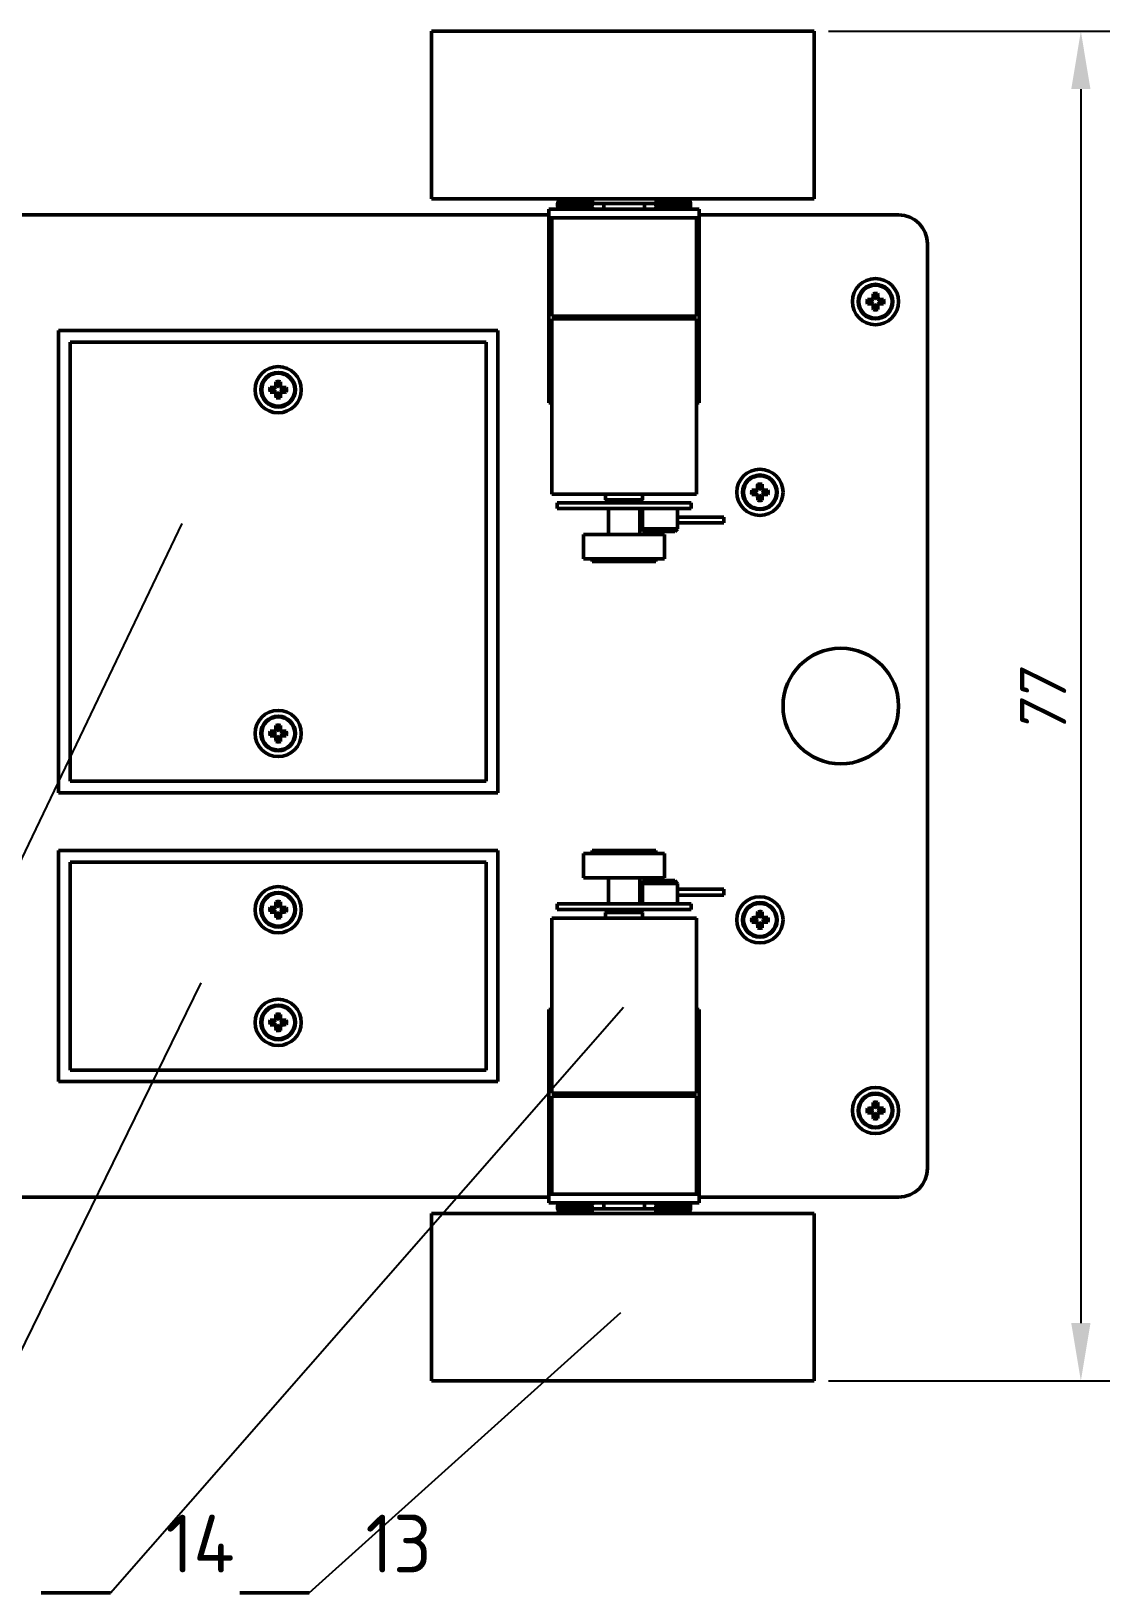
# Model space of a CAD drawing. Header units: inches. Extents: x -1846 to 3013, y 0 to 1997.
# Drawn here: x 2592.5 to 2685.8, y 273.9 to 409.1 of the extents above; entities that cross this region are included whole.
import ezdxf

# ---------------------------------------------------------------- set-up
doc = ezdxf.new("R2010")
doc.units = ezdxf.units.IN
doc.layers.add('Basic', color=7, linetype='Continuous', lineweight=50)
doc.layers.add('Thin', color=3, linetype='Continuous', lineweight=25)
doc.styles.add('Annotative', font='')
doc.styles.get("Standard").update_dxf_attribs({"font": '', "height": 4})
doc.styles.get('Annotative').set_extended_font_data('TCVN 7284', italic=True)
doc.styles.get('Standard').set_extended_font_data('TCVN 7284', italic=True)
doc.dimstyles.new('TCVN 7284', dxfattribs={"dimscale": 2, "dimtxt": 4, "dimasz": 2.5, "dimexe": 1.25, "dimexo": 0.625, "dimtad": 1, "dimtoh": 1, "dimdec": 0, "dimlfac": 0.66, "dimtxsty": 'Standard', "dimcen": 2.5, "dimclrd": 7, "dimclre": 7, "dimclrt": 7, "dimadec": 0, "dimazin": 0, "dimtfac": 1, "dimtdec": 0, "dimtofl": 0, "dimtmove": 0, "dimatfit": 3, "dimfxl": 1, "dimlwd": 25, "dimlwe": 25, "dimarcsym": 0})

# ---------------------------------------------------------------- blocks, each defined once
blk = doc.blocks.new('*D5')
at = {"layer": 'Basic', "color": 7, "linetype": 'Continuous', "lineweight": 25, "transparency": 16777216}
for p, q in [((2661.5, 409.08), (2685.83, 409.08)), ((2683.33, 404.08), (2683.33, 297.28)), ((2661.5, 292.28), (2685.83, 292.28))]:
    blk.add_line(p, q, dxfattribs=at)
at = {"layer": 'Basic', "color": 7, "transparency": 16777216}
for points in [[(2682.5, 404.08), (2684.16, 404.08), (2683.33, 409.08)], [(2682.5, 297.28), (2684.16, 297.28), (2683.33, 292.28)]]:
    blk.add_solid(points, dxfattribs=at)
at = {"layer": 'Defpoints', "color": 0, "transparency": 16777216}
for p in [(2660.25, 409.08), (2660.25, 292.28), (2683.33, 292.28)]:
    blk.add_point(p, dxfattribs=at)
at = {"layer": 'Basic', "color": 7, "transparency": 16777216, "insert": (2680.06, 350.68), "char_height": 4, "attachment_point": 5, "rotation": 90}
blk.add_mtext('77', dxfattribs=at)

msp = doc.modelspace()

# ---------------------------------------------------------------- linework, layer by layer
at = {"layer": 'Basic'}
for p, q in [((2627.14, 409.08), (2660.25, 409.08)), ((2627.14, 409.08), (2627.14, 394.58)), ((2660.25, 409.08), (2660.25, 394.58)), ((2627.14, 394.58), (2660.25, 394.58)), ((2637.31, 392.93), (2637.31, 393.68)), ((2637.31, 393.68), (2650.31, 393.68)), ((2638.06, 394.21), (2638.06, 393.91)), ((2638.06, 394.21), (2641.06, 394.21)), ((2638.06, 393.91), (2641.06, 393.91)), ((2638.13, 394.38), (2640.99, 394.38)), ((2641.06, 393.91), (2641.06, 394.21)), ((2641.07, 394.58), (2641.07, 394.18)), ((2646.57, 394.18), (2641.07, 394.18)), ((2642.06, 394.18), (2642.06, 393.68)), ((2645.56, 393.68), (2645.56, 394.18)), ((2646.56, 394.21), (2648.11, 394.21)), ((2646.56, 394.18), (2646.56, 393.91)), ((2646.56, 393.91), (2648.11, 393.91)), ((2646.57, 394.25), (2646.57, 394.58)), ((2646.63, 394.38), (2648.1, 394.38)), ((2648.1, 394.38), (2649.49, 394.38)), ((2648.11, 394.21), (2649.56, 394.21)), ((2648.11, 393.91), (2649.56, 393.91)), ((2649.56, 393.91), (2649.56, 394.21)), ((2650.31, 393.68), (2650.31, 392.93)), ((2637.31, 393.18), (2572.74, 393.18)), ((2650.31, 392.93), (2637.31, 392.93)), ((2637.31, 392.93), (2637.31, 376.93)), ((2637.56, 392.68), (2637.31, 392.68)), ((2637.56, 392.93), (2637.56, 384.43)), ((2650.06, 384.43), (2650.06, 392.93)), ((2650.31, 392.68), (2650.06, 392.68)), ((2667.56, 393.18), (2650.31, 393.18)), ((2650.31, 376.93), (2650.31, 392.93)), ((2670.06, 310.68), (2670.06, 390.68)), ((2665.11, 385.79), (2664.87, 385.87)), ((2665.11, 385.57), (2664.87, 385.49)), ((2665.2, 385.79), (2665.11, 385.79)), ((2665.11, 385.57), (2665.21, 385.57)), ((2665.2, 385.79), (2665.19, 385.88)), ((2665.21, 385.57), (2665.19, 385.48)), ((2665.38, 385.86), (2665.2, 385.79)), ((2665.21, 385.57), (2665.38, 385.5)), ((2665.38, 385.86), (2665.31, 385.93)), ((2665.38, 385.5), (2665.31, 385.43)), ((2665.45, 386.04), (2665.36, 386.06)), ((2665.45, 386.13), (2665.37, 386.37)), ((2665.46, 385.33), (2665.37, 385.31)), ((2665.45, 386.04), (2665.38, 385.86)), ((2665.38, 385.5), (2665.46, 385.33)), ((2665.46, 385.23), (2665.38, 384.99)), ((2665.45, 386.13), (2665.45, 386.04)), ((2665.46, 385.33), (2665.46, 385.23)), ((2665.67, 386.14), (2665.75, 386.37)), ((2665.67, 386.04), (2665.67, 386.14)), ((2665.67, 386.04), (2665.76, 386.06)), ((2665.74, 385.86), (2665.67, 386.04)), ((2665.67, 385.33), (2665.74, 385.5)), ((2665.67, 385.33), (2665.76, 385.31)), ((2665.67, 385.23), (2665.67, 385.33)), ((2665.67, 385.23), (2665.75, 384.99)), ((2665.74, 385.86), (2665.81, 385.93)), ((2665.92, 385.79), (2665.74, 385.86)), ((2665.74, 385.5), (2665.92, 385.58)), ((2665.74, 385.5), (2665.81, 385.43)), ((2665.92, 385.79), (2665.93, 385.88)), ((2666.01, 385.79), (2665.92, 385.79)), ((2665.92, 385.58), (2665.94, 385.49)), ((2665.92, 385.58), (2666.02, 385.58)), ((2666.01, 385.79), (2666.25, 385.87)), ((2666.02, 385.58), (2666.25, 385.5)), ((2637.56, 384.43), (2650.06, 384.43)), ((2637.56, 384.18), (2637.56, 369.03)), ((2637.56, 384.18), (2650.06, 384.18)), ((2638.06, 384.43), (2638.06, 384.18)), ((2649.56, 384.18), (2649.56, 384.43)), ((2650.06, 369.03), (2650.06, 384.18)), ((2594.88, 383.18), (2632.88, 383.18)), ((2594.88, 343.18), (2594.88, 383.18)), ((2632.88, 383.18), (2632.88, 343.18)), ((2631.88, 382.18), (2595.88, 382.18)), ((2595.88, 382.18), (2595.88, 344.18)), ((2631.88, 344.18), (2631.88, 382.18)), ((2613.77, 378.41), (2613.68, 378.43)), ((2613.77, 378.51), (2613.69, 378.75)), ((2613.77, 378.41), (2613.7, 378.24)), ((2613.77, 378.51), (2613.77, 378.41)), ((2613.99, 378.51), (2614.07, 378.75)), ((2613.99, 378.41), (2613.99, 378.51)), ((2613.99, 378.41), (2614.08, 378.43)), ((2614.06, 378.24), (2613.99, 378.41)), ((2613.43, 378.16), (2613.19, 378.24)), ((2613.43, 377.95), (2613.19, 377.86)), ((2613.53, 378.16), (2613.43, 378.16)), ((2613.43, 377.95), (2613.53, 377.95)), ((2613.53, 378.16), (2613.51, 378.25)), ((2613.53, 377.95), (2613.51, 377.86)), ((2613.7, 378.24), (2613.53, 378.16)), ((2613.53, 377.95), (2613.7, 377.88)), ((2613.7, 378.24), (2613.63, 378.31)), ((2613.7, 377.88), (2613.63, 377.81)), ((2613.78, 377.7), (2613.69, 377.68)), ((2613.7, 377.88), (2613.78, 377.7)), ((2613.78, 377.6), (2613.7, 377.37)), ((2613.78, 377.7), (2613.78, 377.6)), ((2613.99, 377.7), (2614.06, 377.88)), ((2613.99, 377.7), (2614.08, 377.68)), ((2613.99, 377.61), (2613.99, 377.7)), ((2613.99, 377.61), (2614.08, 377.37)), ((2614.06, 378.24), (2614.13, 378.31)), ((2614.24, 378.17), (2614.06, 378.24)), ((2614.06, 377.88), (2614.24, 377.95)), ((2614.06, 377.88), (2614.13, 377.81)), ((2614.24, 378.17), (2614.26, 378.26)), ((2614.33, 378.17), (2614.24, 378.17)), ((2614.24, 377.95), (2614.26, 377.86)), ((2614.24, 377.95), (2614.34, 377.95)), ((2614.33, 378.17), (2614.57, 378.25)), ((2614.34, 377.95), (2614.57, 377.87)), ((2637.31, 376.93), (2637.56, 376.93)), ((2650.06, 376.93), (2650.31, 376.93)), ((2637.56, 369.03), (2650.06, 369.03)), ((2642.21, 369.03), (2642.21, 368.53)), ((2645.41, 368.53), (2645.41, 369.03)), ((2655.11, 369.29), (2654.87, 369.37)), ((2655.11, 369.07), (2654.87, 368.99)), ((2655.2, 369.29), (2655.11, 369.29)), ((2655.11, 369.07), (2655.21, 369.07)), ((2655.2, 369.29), (2655.19, 369.38)), ((2655.21, 369.07), (2655.19, 368.98)), ((2655.38, 369.36), (2655.2, 369.29)), ((2655.21, 369.07), (2655.38, 369)), ((2655.38, 369.36), (2655.31, 369.43)), ((2655.38, 369), (2655.31, 368.93)), ((2655.45, 369.54), (2655.36, 369.56)), ((2655.45, 369.63), (2655.37, 369.87)), ((2655.45, 369.54), (2655.38, 369.36)), ((2655.38, 369), (2655.46, 368.83)), ((2655.45, 369.63), (2655.45, 369.54)), ((2655.67, 369.64), (2655.75, 369.87)), ((2655.67, 369.54), (2655.67, 369.64)), ((2655.67, 369.54), (2655.76, 369.56)), ((2655.74, 369.36), (2655.67, 369.54)), ((2655.67, 368.83), (2655.74, 369)), ((2655.74, 369.36), (2655.81, 369.43)), ((2655.92, 369.29), (2655.74, 369.36)), ((2655.74, 369), (2655.92, 369.08)), ((2655.74, 369), (2655.81, 368.93)), ((2655.92, 369.29), (2655.93, 369.38)), ((2656.01, 369.29), (2655.92, 369.29)), ((2655.92, 369.08), (2655.94, 368.99)), ((2655.92, 369.08), (2656.02, 369.08)), ((2656.01, 369.29), (2656.25, 369.37)), ((2656.02, 369.08), (2656.25, 369)), ((2638.01, 368.28), (2638.01, 367.78)), ((2649.61, 368.28), (2638.01, 368.28)), ((2648.44, 367.78), (2638.01, 367.78)), ((2642.21, 368.53), (2642.46, 368.28)), ((2642.21, 368.53), (2645.41, 368.53)), ((2642.46, 367.78), (2642.46, 365.53)), ((2645.16, 368.28), (2645.41, 368.53)), ((2645.16, 365.53), (2645.16, 367.78)), ((2645.41, 366.03), (2645.41, 367.78)), ((2649.61, 367.78), (2648.44, 367.78)), ((2648.44, 366.03), (2648.44, 367.78)), ((2649.61, 367.78), (2649.61, 368.28)), ((2655.46, 368.83), (2655.37, 368.81)), ((2655.46, 368.73), (2655.38, 368.49)), ((2655.46, 368.83), (2655.46, 368.73)), ((2655.67, 368.83), (2655.76, 368.81)), ((2655.67, 368.73), (2655.67, 368.83)), ((2655.67, 368.73), (2655.75, 368.49)), ((2652.44, 367.03), (2648.44, 367.03)), ((2648.44, 366.53), (2652.44, 366.53)), ((2652.44, 367.03), (2652.44, 366.53)), ((2640.31, 365.53), (2640.31, 363.43)), ((2647.31, 365.53), (2640.31, 365.53)), ((2645.41, 366.03), (2648.44, 366.03)), ((2645.41, 365.78), (2645.41, 366.03)), ((2648.19, 365.78), (2645.41, 365.78)), ((2647.31, 363.43), (2647.31, 365.53)), ((2648.19, 365.78), (2648.44, 366.03)), ((2647.31, 363.43), (2640.31, 363.43)), ((2641.06, 363.43), (2641.06, 363.18)), ((2646.56, 363.18), (2641.06, 363.18)), ((2646.56, 363.18), (2646.56, 363.43)), ((2613.77, 348.66), (2613.68, 348.68)), ((2613.77, 348.76), (2613.69, 349)), ((2613.77, 348.66), (2613.7, 348.49)), ((2613.77, 348.76), (2613.77, 348.66)), ((2613.99, 348.76), (2614.07, 349)), ((2613.99, 348.66), (2613.99, 348.76)), ((2613.99, 348.66), (2614.08, 348.68)), ((2614.06, 348.49), (2613.99, 348.66)), ((2613.43, 348.41), (2613.19, 348.49)), ((2613.43, 348.2), (2613.19, 348.11)), ((2613.53, 348.41), (2613.43, 348.41)), ((2613.43, 348.2), (2613.53, 348.2)), ((2613.53, 348.41), (2613.51, 348.5)), ((2613.53, 348.2), (2613.51, 348.11)), ((2613.7, 348.49), (2613.53, 348.41)), ((2613.53, 348.2), (2613.7, 348.13)), ((2613.7, 348.49), (2613.63, 348.56)), ((2613.7, 348.13), (2613.63, 348.06)), ((2613.78, 347.95), (2613.69, 347.93)), ((2613.7, 348.13), (2613.78, 347.95)), ((2613.78, 347.85), (2613.7, 347.62)), ((2613.78, 347.95), (2613.78, 347.85)), ((2613.99, 347.95), (2614.06, 348.13)), ((2613.99, 347.95), (2614.08, 347.93)), ((2613.99, 347.86), (2613.99, 347.95)), ((2613.99, 347.86), (2614.08, 347.62)), ((2614.06, 348.49), (2614.13, 348.56)), ((2614.24, 348.42), (2614.06, 348.49)), ((2614.06, 348.13), (2614.24, 348.2)), ((2614.06, 348.13), (2614.13, 348.06)), ((2614.24, 348.42), (2614.26, 348.51)), ((2614.33, 348.42), (2614.24, 348.42)), ((2614.24, 348.2), (2614.26, 348.11)), ((2614.24, 348.2), (2614.34, 348.2)), ((2614.33, 348.42), (2614.57, 348.5)), ((2614.34, 348.2), (2614.57, 348.12)), ((2595.88, 344.18), (2631.88, 344.18)), ((2632.88, 343.18), (2594.88, 343.18)), ((2594.88, 318.18), (2594.88, 338.18)), ((2594.88, 338.18), (2632.88, 338.18)), ((2632.88, 338.18), (2632.88, 318.18)), ((2640.31, 337.93), (2640.31, 335.83)), ((2640.31, 337.93), (2647.31, 337.93)), ((2641.06, 338.18), (2641.06, 337.93)), ((2641.06, 338.18), (2646.56, 338.18)), ((2646.56, 337.93), (2646.56, 338.18)), ((2647.31, 335.83), (2647.31, 337.93)), ((2631.88, 337.18), (2595.88, 337.18)), ((2595.88, 337.18), (2595.88, 319.18)), ((2631.88, 319.18), (2631.88, 337.18)), ((2640.31, 335.83), (2647.31, 335.83)), ((2642.46, 335.83), (2642.46, 333.58)), ((2645.16, 333.58), (2645.16, 335.83)), ((2645.41, 335.58), (2648.19, 335.58)), ((2645.41, 335.33), (2645.41, 335.58)), ((2645.41, 335.33), (2645.41, 333.58)), ((2648.44, 335.33), (2645.41, 335.33)), ((2648.44, 335.33), (2648.19, 335.58)), ((2648.44, 335.33), (2648.44, 333.58)), ((2652.44, 334.83), (2648.44, 334.83)), ((2648.44, 334.33), (2652.44, 334.33)), ((2652.44, 334.83), (2652.44, 334.58)), ((2652.44, 334.58), (2652.44, 334.33)), ((2613.43, 333.16), (2613.19, 333.24)), ((2613.43, 332.95), (2613.19, 332.86)), ((2613.53, 333.16), (2613.43, 333.16)), ((2613.43, 332.95), (2613.53, 332.95)), ((2613.53, 333.16), (2613.51, 333.25)), ((2613.53, 332.95), (2613.51, 332.86)), ((2613.7, 333.24), (2613.53, 333.16)), ((2613.53, 332.95), (2613.7, 332.88)), ((2613.7, 333.24), (2613.63, 333.31)), ((2613.7, 332.88), (2613.63, 332.81)), ((2613.77, 333.41), (2613.68, 333.43)), ((2613.77, 333.51), (2613.69, 333.75)), ((2613.78, 332.7), (2613.69, 332.68)), ((2613.77, 333.41), (2613.7, 333.24)), ((2613.7, 332.88), (2613.78, 332.7)), ((2613.78, 332.6), (2613.7, 332.37)), ((2613.77, 333.51), (2613.77, 333.41)), ((2613.78, 332.7), (2613.78, 332.6)), ((2613.99, 333.51), (2614.07, 333.75)), ((2613.99, 333.41), (2613.99, 333.51)), ((2613.99, 333.41), (2614.08, 333.43)), ((2614.06, 333.24), (2613.99, 333.41)), ((2613.99, 332.7), (2614.06, 332.88)), ((2613.99, 332.7), (2614.08, 332.68)), ((2613.99, 332.61), (2613.99, 332.7)), ((2613.99, 332.61), (2614.08, 332.37)), ((2614.06, 333.24), (2614.13, 333.31)), ((2614.24, 333.17), (2614.06, 333.24)), ((2614.06, 332.88), (2614.24, 332.95)), ((2614.06, 332.88), (2614.13, 332.81)), ((2614.24, 333.17), (2614.26, 333.26)), ((2614.33, 333.17), (2614.24, 333.17)), ((2614.24, 332.95), (2614.26, 332.86)), ((2614.24, 332.95), (2614.34, 332.95)), ((2614.33, 333.17), (2614.57, 333.25)), ((2614.34, 332.95), (2614.57, 332.87)), ((2638.01, 333.58), (2638.01, 333.08)), ((2638.01, 333.58), (2648.44, 333.58)), ((2638.01, 333.08), (2649.61, 333.08)), ((2642.46, 333.08), (2642.21, 332.83)), ((2642.21, 332.83), (2642.21, 332.33)), ((2645.41, 332.83), (2642.21, 332.83)), ((2645.41, 332.83), (2645.16, 333.08)), ((2645.41, 332.33), (2645.41, 332.83)), ((2648.44, 333.58), (2649.61, 333.58)), ((2649.61, 333.08), (2649.61, 333.58)), ((2655.45, 332.54), (2655.36, 332.56)), ((2655.45, 332.63), (2655.37, 332.87)), ((2655.45, 332.54), (2655.38, 332.36)), ((2655.45, 332.63), (2655.45, 332.54)), ((2655.67, 332.64), (2655.75, 332.87)), ((2655.67, 332.54), (2655.67, 332.64)), ((2655.67, 332.54), (2655.76, 332.56)), ((2655.74, 332.36), (2655.67, 332.54)), ((2637.56, 332.33), (2637.56, 317.18)), ((2650.06, 332.33), (2637.56, 332.33)), ((2650.06, 317.18), (2650.06, 332.33)), ((2655.11, 332.29), (2654.87, 332.37)), ((2655.11, 332.07), (2654.87, 331.99)), ((2655.2, 332.29), (2655.11, 332.29)), ((2655.11, 332.07), (2655.21, 332.07)), ((2655.2, 332.29), (2655.19, 332.38)), ((2655.21, 332.07), (2655.19, 331.98)), ((2655.38, 332.36), (2655.2, 332.29)), ((2655.21, 332.07), (2655.38, 332)), ((2655.38, 332.36), (2655.31, 332.43)), ((2655.38, 332), (2655.31, 331.93)), ((2655.46, 331.83), (2655.37, 331.81)), ((2655.38, 332), (2655.46, 331.83)), ((2655.46, 331.73), (2655.38, 331.49)), ((2655.46, 331.83), (2655.46, 331.73)), ((2655.67, 331.83), (2655.74, 332)), ((2655.67, 331.83), (2655.76, 331.81)), ((2655.67, 331.73), (2655.67, 331.83)), ((2655.67, 331.73), (2655.75, 331.49)), ((2655.74, 332.36), (2655.81, 332.43)), ((2655.92, 332.29), (2655.74, 332.36)), ((2655.74, 332), (2655.92, 332.08)), ((2655.74, 332), (2655.81, 331.93)), ((2655.92, 332.29), (2655.93, 332.38)), ((2656.01, 332.29), (2655.92, 332.29)), ((2655.92, 332.08), (2655.94, 331.99)), ((2655.92, 332.08), (2656.02, 332.08)), ((2656.01, 332.29), (2656.25, 332.37)), ((2656.02, 332.08), (2656.25, 332)), ((2637.56, 324.43), (2637.31, 324.43)), ((2637.31, 324.43), (2637.31, 308.43)), ((2650.31, 324.43), (2650.06, 324.43)), ((2650.31, 308.43), (2650.31, 324.43)), ((2613.43, 323.41), (2613.19, 323.49)), ((2613.43, 323.2), (2613.19, 323.11)), ((2613.53, 323.41), (2613.43, 323.41)), ((2613.43, 323.2), (2613.53, 323.2)), ((2613.53, 323.41), (2613.51, 323.5)), ((2613.53, 323.2), (2613.51, 323.11)), ((2613.7, 323.49), (2613.53, 323.41)), ((2613.53, 323.2), (2613.7, 323.13)), ((2613.7, 323.49), (2613.63, 323.56)), ((2613.7, 323.13), (2613.63, 323.06)), ((2613.77, 323.66), (2613.68, 323.68)), ((2613.77, 323.76), (2613.69, 324)), ((2613.77, 323.66), (2613.7, 323.49)), ((2613.7, 323.13), (2613.78, 322.95)), ((2613.77, 323.76), (2613.77, 323.66)), ((2613.99, 323.76), (2614.07, 324)), ((2613.99, 323.66), (2613.99, 323.76)), ((2613.99, 323.66), (2614.08, 323.68)), ((2614.06, 323.49), (2613.99, 323.66)), ((2613.99, 322.95), (2614.06, 323.13)), ((2614.06, 323.49), (2614.13, 323.56)), ((2614.24, 323.42), (2614.06, 323.49)), ((2614.06, 323.13), (2614.24, 323.2)), ((2614.06, 323.13), (2614.13, 323.06)), ((2614.24, 323.42), (2614.26, 323.51)), ((2614.33, 323.42), (2614.24, 323.42)), ((2614.24, 323.2), (2614.26, 323.11)), ((2614.24, 323.2), (2614.34, 323.2)), ((2614.33, 323.42), (2614.57, 323.5)), ((2614.34, 323.2), (2614.57, 323.12)), ((2613.78, 322.95), (2613.69, 322.93)), ((2613.78, 322.85), (2613.7, 322.62)), ((2613.78, 322.95), (2613.78, 322.85)), ((2613.99, 322.95), (2614.08, 322.93)), ((2613.99, 322.86), (2613.99, 322.95)), ((2613.99, 322.86), (2614.08, 322.62)), ((2595.88, 319.18), (2631.88, 319.18)), ((2632.88, 318.18), (2594.88, 318.18)), ((2650.06, 317.18), (2637.56, 317.18)), ((2637.56, 316.93), (2637.56, 308.43)), ((2650.06, 316.93), (2637.56, 316.93)), ((2638.06, 317.18), (2638.06, 316.93)), ((2649.56, 316.93), (2649.56, 317.18)), ((2650.06, 308.43), (2650.06, 316.93)), ((2665.45, 316.13), (2665.37, 316.37)), ((2665.67, 316.14), (2665.75, 316.37)), ((2665.11, 315.79), (2664.87, 315.87)), ((2665.11, 315.57), (2664.87, 315.49)), ((2665.2, 315.79), (2665.11, 315.79)), ((2665.11, 315.57), (2665.21, 315.57)), ((2665.2, 315.79), (2665.19, 315.88)), ((2665.21, 315.57), (2665.19, 315.48)), ((2665.38, 315.86), (2665.2, 315.79)), ((2665.21, 315.57), (2665.38, 315.5)), ((2665.38, 315.86), (2665.31, 315.93)), ((2665.38, 315.5), (2665.31, 315.43)), ((2665.45, 316.04), (2665.36, 316.06)), ((2665.46, 315.33), (2665.37, 315.31)), ((2665.45, 316.04), (2665.38, 315.86)), ((2665.38, 315.5), (2665.46, 315.33)), ((2665.46, 315.23), (2665.38, 314.99)), ((2665.45, 316.13), (2665.45, 316.04)), ((2665.46, 315.33), (2665.46, 315.23)), ((2665.67, 316.04), (2665.67, 316.14)), ((2665.67, 316.04), (2665.76, 316.06)), ((2665.74, 315.86), (2665.67, 316.04)), ((2665.67, 315.33), (2665.74, 315.5)), ((2665.67, 315.33), (2665.76, 315.31)), ((2665.67, 315.23), (2665.67, 315.33)), ((2665.67, 315.23), (2665.75, 314.99)), ((2665.74, 315.86), (2665.81, 315.93)), ((2665.92, 315.79), (2665.74, 315.86)), ((2665.74, 315.5), (2665.92, 315.58)), ((2665.74, 315.5), (2665.81, 315.43)), ((2665.92, 315.79), (2665.93, 315.88)), ((2666.01, 315.79), (2665.92, 315.79)), ((2665.92, 315.58), (2665.94, 315.49)), ((2665.92, 315.58), (2666.02, 315.58)), ((2666.01, 315.79), (2666.25, 315.87)), ((2666.02, 315.58), (2666.25, 315.5)), ((2637.31, 308.18), (2572.74, 308.18)), ((2637.31, 308.68), (2637.56, 308.68)), ((2637.31, 308.43), (2650.31, 308.43)), ((2637.31, 307.68), (2637.31, 308.43)), ((2650.06, 308.68), (2650.31, 308.68)), ((2650.31, 308.43), (2650.31, 307.68)), ((2667.56, 308.18), (2650.31, 308.18)), ((2668.06, 308.23), (2668.06, 308.18)), ((2648.48, 306.78), (2627.14, 306.78)), ((2627.14, 306.78), (2627.14, 292.28)), ((2650.31, 307.68), (2637.31, 307.68)), ((2638.06, 307.46), (2638.06, 307.15)), ((2641.06, 307.46), (2638.06, 307.46)), ((2641.06, 307.15), (2638.06, 307.15)), ((2640.99, 306.99), (2638.13, 306.99)), ((2641.06, 307.18), (2641.06, 307.46)), ((2641.06, 307.18), (2643.12, 307.18)), ((2641.06, 307.12), (2641.06, 306.78)), ((2642.06, 307.68), (2642.06, 307.18)), ((2643.12, 307.18), (2646.56, 307.18)), ((2645.56, 307.18), (2645.56, 307.68)), ((2646.56, 307.46), (2646.56, 307.15)), ((2649.56, 307.46), (2646.56, 307.46)), ((2646.56, 306.78), (2646.56, 307.18)), ((2649.56, 307.15), (2646.56, 307.15)), ((2649.49, 306.99), (2646.63, 306.99)), ((2660.25, 306.78), (2648.48, 306.78)), ((2649.56, 307.15), (2649.56, 307.46)), ((2660.25, 292.28), (2660.25, 306.78)), ((2648.48, 292.28), (2627.14, 292.28)), ((2660.25, 292.28), (2648.48, 292.28)), ((2599.38, 273.95), (2593.38, 273.95)), ((2616.55, 273.95), (2610.55, 273.95))]:
    msp.add_line(p, q, dxfattribs=at)
for centre, radius in [((2665.56, 385.68), 2), ((2665.56, 385.68), 1.5), ((2665.56, 385.68), 1.43), ((2613.88, 378.06), 2), ((2613.88, 378.06), 1.5), ((2613.88, 378.06), 1.43), ((2655.56, 369.18), 2), ((2655.56, 369.18), 1.5), ((2655.56, 369.18), 1.43), ((2662.56, 350.68), 5), ((2613.88, 348.31), 2), ((2613.88, 348.31), 1.5), ((2613.88, 348.31), 1.43), ((2613.88, 333.06), 2), ((2613.88, 333.06), 1.5), ((2613.88, 333.06), 1.43), ((2655.56, 332.18), 2), ((2655.56, 332.18), 1.5), ((2655.56, 332.18), 1.43), ((2613.88, 323.31), 2), ((2613.88, 323.31), 1.5), ((2613.88, 323.31), 1.43), ((2665.56, 315.68), 2), ((2665.56, 315.68), 1.5), ((2665.56, 315.68), 1.43)]:
    msp.add_circle(centre, radius, dxfattribs=at)
for centre, radius, start, end in [((2638.29, 394.21), 0.225, 132.4927, 180), ((2638.29, 393.91), 0.225, 180, 270), ((2639.56, 392.82), 2.11, 123.455, 132.4927), ((2639.56, 392.82), 2.11, 47.5073, 56.545), ((2640.84, 393.91), 0.225, 270, 0), ((2640.84, 394.21), 0.225, 0, 47.5073), ((2646.79, 393.91), 0.225, 180, 270), ((2646.79, 394.21), 0.225, 132.4927, 169.8969), ((2648.06, 392.82), 2.11, 123.455, 132.4927), ((2648.06, 392.82), 2.11, 47.5073, 56.545), ((2649.34, 393.91), 0.225, 270, 360), ((2649.34, 394.21), 0.225, 360, 47.5073), ((2667.56, 390.68), 2.5, 0, 90), ((2665.56, 385.68), 0.716, 165.0066, 195.6056), ((2665.64, 363.95), 21.93, 91.1972, 92.0253), ((2665.41, 407.41), 21.93, 268.5869, 269.4149), ((2665.56, 385.68), 0.465, 167.0061, 193.6061), ((2674.68, 364), 23.84, 113.1259, 113.4521), ((2674.44, 407.46), 23.84, 247.16, 247.4863), ((2687.34, 376.8), 23.84, 157.16, 157.4863), ((2687.24, 394.8), 23.84, 203.1259, 203.4521), ((2687.29, 385.83), 21.93, 178.5869, 179.4149), ((2665.56, 385.68), 0.716, 75.0066, 105.6056), ((2687.29, 385.77), 21.93, 181.1972, 182.0253), ((2665.56, 385.68), 0.465, 77.0061, 103.6061), ((2665.56, 385.68), 0.465, 257.0061, 283.6061), ((2643.83, 385.6), 21.93, 1.1972, 2.0253), ((2643.83, 385.53), 21.93, 358.5869, 359.4149), ((2643.88, 376.57), 23.84, 23.1259, 23.4521), ((2643.79, 394.56), 23.84, 337.16, 337.4863), ((2656.68, 363.91), 23.84, 67.16, 67.4863), ((2656.45, 407.36), 23.84, 293.1259, 293.4521), ((2665.71, 363.95), 21.93, 88.5869, 89.4149), ((2665.48, 407.41), 21.93, 271.1972, 272.0253), ((2665.56, 385.68), 0.465, 347.0061, 13.6061), ((2665.56, 385.68), 0.716, 345.0066, 15.6056), ((2665.56, 385.68), 0.716, 255.0066, 285.6056), ((2635.66, 369.18), 23.84, 157.16, 157.4863), ((2635.61, 378.21), 21.93, 178.5869, 179.4149), ((2613.88, 378.06), 0.716, 75.0066, 105.6056), ((2613.88, 378.06), 0.465, 77.0061, 103.6061), ((2592.15, 377.97), 21.93, 1.1972, 2.0253), ((2592.2, 368.94), 23.84, 23.1259, 23.4521), ((2613.88, 378.06), 0.716, 165.0066, 195.6056), ((2613.97, 356.33), 21.93, 91.1972, 92.0253), ((2613.73, 399.78), 21.93, 268.5869, 269.4149), ((2613.88, 378.06), 0.465, 167.0061, 193.6061), ((2623, 356.38), 23.84, 113.1259, 113.4521), ((2622.76, 399.83), 23.84, 247.16, 247.4863), ((2635.56, 387.17), 23.84, 203.1259, 203.4521), ((2635.61, 378.14), 21.93, 181.1972, 182.0253), ((2613.88, 378.06), 0.716, 255.0066, 285.6056), ((2613.88, 378.06), 0.465, 257.0061, 283.6061), ((2592.11, 386.94), 23.84, 337.16, 337.4863), ((2592.16, 377.91), 21.93, 358.5869, 359.4149), ((2605, 356.28), 23.84, 67.16, 67.4863), ((2604.77, 399.74), 23.84, 293.1259, 293.4521), ((2614.03, 356.33), 21.93, 88.5869, 89.4149), ((2613.8, 399.78), 21.93, 271.1972, 272.0253), ((2613.88, 378.06), 0.465, 347.0061, 13.6061), ((2613.88, 378.06), 0.716, 345.0066, 15.6056), ((2638.31, 378.18), 1, 180, 221.4096), ((2649.31, 378.18), 1, 318.5904, 0), ((2655.56, 369.18), 0.716, 165.0066, 195.6056), ((2655.64, 347.45), 21.93, 91.1972, 92.0253), ((2655.41, 390.91), 21.93, 268.5869, 269.4149), ((2655.56, 369.18), 0.465, 167.0061, 193.6061), ((2664.68, 347.5), 23.84, 113.1259, 113.4521), ((2664.44, 390.96), 23.84, 247.16, 247.4863), ((2677.34, 360.3), 23.84, 157.16, 157.4863), ((2677.24, 378.3), 23.84, 203.1259, 203.4521), ((2677.29, 369.33), 21.93, 178.5869, 179.4149), ((2655.56, 369.18), 0.716, 75.0066, 105.6056), ((2655.56, 369.18), 0.465, 77.0061, 103.6061), ((2633.83, 369.1), 21.93, 1.1972, 2.0253), ((2633.88, 360.07), 23.84, 23.1259, 23.4521), ((2633.79, 378.06), 23.84, 337.16, 337.4863), ((2646.68, 347.41), 23.84, 67.16, 67.4863), ((2646.45, 390.86), 23.84, 293.1259, 293.4521), ((2655.71, 347.45), 21.93, 88.5869, 89.4149), ((2655.48, 390.91), 21.93, 271.1972, 272.0253), ((2655.56, 369.18), 0.465, 347.0061, 13.6061), ((2655.56, 369.18), 0.716, 345.0066, 15.6056), ((2677.29, 369.27), 21.93, 181.1972, 182.0253), ((2655.56, 369.18), 0.716, 255.0066, 285.6056), ((2655.56, 369.18), 0.465, 257.0061, 283.6061), ((2633.83, 369.03), 21.93, 358.5869, 359.4149), ((2635.66, 339.43), 23.84, 157.16, 157.4863), ((2635.61, 348.46), 21.93, 178.5869, 179.4149), ((2613.88, 348.31), 0.716, 75.0066, 105.6056), ((2613.88, 348.31), 0.465, 77.0061, 103.6061), ((2592.15, 348.22), 21.93, 1.1972, 2.0253), ((2592.2, 339.19), 23.84, 23.1259, 23.4521), ((2613.88, 348.31), 0.716, 165.0066, 195.6056), ((2613.97, 326.58), 21.93, 91.1972, 92.0253), ((2613.73, 370.03), 21.93, 268.5869, 269.4149), ((2613.88, 348.31), 0.465, 167.0061, 193.6061), ((2623, 326.63), 23.84, 113.1259, 113.4521), ((2622.76, 370.08), 23.84, 247.16, 247.4863), ((2635.56, 357.42), 23.84, 203.1259, 203.4521), ((2635.61, 348.39), 21.93, 181.1972, 182.0253), ((2613.88, 348.31), 0.716, 255.0066, 285.6056), ((2613.88, 348.31), 0.465, 257.0061, 283.6061), ((2592.11, 357.19), 23.84, 337.16, 337.4863), ((2592.16, 348.16), 21.93, 358.5869, 359.4149), ((2605, 326.53), 23.84, 67.16, 67.4863), ((2604.77, 369.99), 23.84, 293.1259, 293.4521), ((2614.03, 326.58), 21.93, 88.5869, 89.4149), ((2613.8, 370.03), 21.93, 271.1972, 272.0253), ((2613.88, 348.31), 0.465, 347.0061, 13.6061), ((2613.88, 348.31), 0.716, 345.0066, 15.6056), ((2613.88, 333.06), 0.716, 165.0066, 195.6056), ((2613.97, 311.33), 21.93, 91.1972, 92.0253), ((2613.73, 354.78), 21.93, 268.5869, 269.4149), ((2613.88, 333.06), 0.465, 167.0061, 193.6061), ((2623, 311.38), 23.84, 113.1259, 113.4521), ((2622.76, 354.83), 23.84, 247.16, 247.4863), ((2635.66, 324.18), 23.84, 157.16, 157.4863), ((2635.56, 342.17), 23.84, 203.1259, 203.4521), ((2635.61, 333.21), 21.93, 178.5869, 179.4149), ((2613.88, 333.06), 0.716, 75.0066, 105.6056), ((2635.61, 333.14), 21.93, 181.1972, 182.0253), ((2613.88, 333.06), 0.465, 77.0061, 103.6061), ((2613.88, 333.06), 0.465, 257.0061, 283.6061), ((2592.15, 332.97), 21.93, 1.1972, 2.0253), ((2592.2, 323.94), 23.84, 23.1259, 23.4521), ((2592.11, 341.94), 23.84, 337.16, 337.4863), ((2592.16, 332.91), 21.93, 358.5869, 359.4149), ((2605, 311.28), 23.84, 67.16, 67.4863), ((2604.77, 354.74), 23.84, 293.1259, 293.4521), ((2614.03, 311.33), 21.93, 88.5869, 89.4149), ((2613.8, 354.78), 21.93, 271.1972, 272.0253), ((2613.88, 333.06), 0.465, 347.0061, 13.6061), ((2613.88, 333.06), 0.716, 345.0066, 15.6056), ((2677.34, 323.3), 23.84, 157.16, 157.4863), ((2677.29, 332.33), 21.93, 178.5869, 179.4149), ((2655.56, 332.18), 0.716, 75.0066, 105.6056), ((2655.56, 332.18), 0.465, 77.0061, 103.6061), ((2633.83, 332.1), 21.93, 1.1972, 2.0253), ((2633.88, 323.07), 23.84, 23.1259, 23.4521), ((2613.88, 333.06), 0.716, 255.0066, 285.6056), ((2655.56, 332.18), 0.716, 165.0066, 195.6056), ((2655.64, 310.45), 21.93, 91.1972, 92.0253), ((2655.41, 353.91), 21.93, 268.5869, 269.4149), ((2655.56, 332.18), 0.465, 167.0061, 193.6061), ((2664.68, 310.5), 23.84, 113.1259, 113.4521), ((2664.44, 353.96), 23.84, 247.16, 247.4863), ((2677.24, 341.3), 23.84, 203.1259, 203.4521), ((2677.29, 332.27), 21.93, 181.1972, 182.0253), ((2655.56, 332.18), 0.716, 255.0066, 285.6056), ((2655.56, 332.18), 0.465, 257.0061, 283.6061), ((2633.83, 332.03), 21.93, 358.5869, 359.4149), ((2633.79, 341.06), 23.84, 337.16, 337.4863), ((2646.68, 310.41), 23.84, 67.16, 67.4863), ((2646.45, 353.86), 23.84, 293.1259, 293.4521), ((2655.71, 310.45), 21.93, 88.5869, 89.4149), ((2655.48, 353.91), 21.93, 271.1972, 272.0253), ((2655.56, 332.18), 0.465, 347.0061, 13.6061), ((2655.56, 332.18), 0.716, 345.0066, 15.6056), ((2613.88, 323.31), 0.716, 165.0066, 195.6056), ((2613.97, 301.58), 21.93, 91.1972, 92.0253), ((2613.73, 345.03), 21.93, 268.5869, 269.4149), ((2613.88, 323.31), 0.465, 167.0061, 193.6061), ((2623, 301.63), 23.84, 113.1259, 113.4521), ((2622.76, 345.08), 23.84, 247.16, 247.4863), ((2635.66, 314.43), 23.84, 157.16, 157.4863), ((2635.56, 332.42), 23.84, 203.1259, 203.4521), ((2635.61, 323.46), 21.93, 178.5869, 179.4149), ((2613.88, 323.31), 0.716, 75.0066, 105.6056), ((2613.88, 323.31), 0.465, 77.0061, 103.6061), ((2592.15, 323.22), 21.93, 1.1972, 2.0253), ((2592.2, 314.19), 23.84, 23.1259, 23.4521), ((2592.11, 332.19), 23.84, 337.16, 337.4863), ((2605, 301.53), 23.84, 67.16, 67.4863), ((2604.77, 344.99), 23.84, 293.1259, 293.4521), ((2614.03, 301.58), 21.93, 88.5869, 89.4149), ((2613.8, 345.03), 21.93, 271.1972, 272.0253), ((2613.88, 323.31), 0.465, 347.0061, 13.6061), ((2613.88, 323.31), 0.716, 345.0066, 15.6056), ((2638.31, 323.18), 1, 138.5904, 180), ((2649.31, 323.18), 1, 0, 41.4096), ((2635.61, 323.39), 21.93, 181.1972, 182.0253), ((2613.88, 323.31), 0.716, 255.0066, 285.6056), ((2613.88, 323.31), 0.465, 257.0061, 283.6061), ((2592.16, 323.16), 21.93, 358.5869, 359.4149), ((2687.29, 315.83), 21.93, 178.5869, 179.4149), ((2665.56, 315.68), 0.716, 75.0066, 105.6056), ((2643.83, 315.6), 21.93, 1.1972, 2.0253), ((2665.56, 315.68), 0.716, 165.0066, 195.6056), ((2665.64, 293.95), 21.93, 91.1972, 92.0253), ((2665.41, 337.41), 21.93, 268.5869, 269.4149), ((2665.56, 315.68), 0.465, 167.0061, 193.6061), ((2674.68, 294), 23.84, 113.1259, 113.4521), ((2674.44, 337.46), 23.84, 247.16, 247.4863), ((2687.34, 306.8), 23.84, 157.16, 157.4863), ((2687.24, 324.8), 23.84, 203.1259, 203.4521), ((2687.29, 315.77), 21.93, 181.1972, 182.0253), ((2665.56, 315.68), 0.716, 255.0066, 285.6056), ((2665.56, 315.68), 0.465, 77.0061, 103.6061), ((2665.56, 315.68), 0.465, 257.0061, 283.6061), ((2643.83, 315.53), 21.93, 358.5869, 359.4149), ((2643.88, 306.57), 23.84, 23.1259, 23.4521), ((2643.79, 324.56), 23.84, 337.16, 337.4863), ((2656.68, 293.91), 23.84, 67.16, 67.4863), ((2656.45, 337.36), 23.84, 293.1259, 293.4521), ((2665.71, 293.95), 21.93, 88.5869, 89.4149), ((2665.48, 337.41), 21.93, 271.1972, 272.0253), ((2665.56, 315.68), 0.465, 347.0061, 13.6061), ((2665.56, 315.68), 0.716, 345.0066, 15.6056), ((2667.56, 310.68), 2.5, 270, 0), ((2638.29, 307.46), 0.225, 90, 180), ((2638.29, 307.15), 0.225, 180, 227.5073), ((2639.56, 308.54), 2.11, 227.5073, 236.545), ((2639.56, 308.54), 2.11, 303.455, 312.4927), ((2640.84, 307.46), 0.225, 360, 90), ((2640.84, 307.15), 0.225, 312.4927, 352.2695), ((2646.79, 307.46), 0.225, 90, 180), ((2646.79, 307.15), 0.225, 180, 227.5073), ((2648.06, 308.54), 2.11, 227.5073, 236.545), ((2648.06, 308.54), 2.11, 303.455, 312.4927), ((2649.34, 307.46), 0.225, 360, 90), ((2649.34, 307.15), 0.225, 312.4927, 0)]:
    msp.add_arc(centre, radius, start, end, dxfattribs=at)
at = {"layer": 'Thin'}
for p, q in [((2561.32, 273.95), (2605.56, 366.48)), ((2581.4, 273.95), (2607.21, 326.74)), ((2599.38, 273.95), (2643.77, 324.63)), ((2616.55, 273.95), (2643.53, 298.2))]:
    msp.add_line(p, q, dxfattribs=at)

# ---------------------------------------------------------------- texts
at = {"layer": 'Basic', "char_height": 5, "width": 27.5, "attachment_point": 1, "style": 'Annotative'}
for s, insert in [('\\pxqc;{\\fTCVN 7284|b0|i0|c0|p34;14\\P}', (2593.38, 280.7)), ('\\pxqc;{\\fTCVN 7284|b0|i0|c0|p34;13\\P}', (2610.55, 280.7))]:
    msp.add_mtext(s, dxfattribs=dict(at, insert=insert))

# ---------------------------------------------------------------- dimensions: what is measured, and where the dimension line sits
at = {"layer": 'Basic'}
dim = msp.add_linear_dim(base=(2683.33, 292.28), p1=(2660.25, 409.08), p2=(2660.25, 292.28), angle=90, dimstyle='TCVN 7284', dxfattribs=at)
dim.commit()
dim.dimension.update_dxf_attribs({"geometry": '*D5', "text_midpoint": (2683.33, 350.68), "dimtype": 160})

doc.saveas('drawing.dxf')
